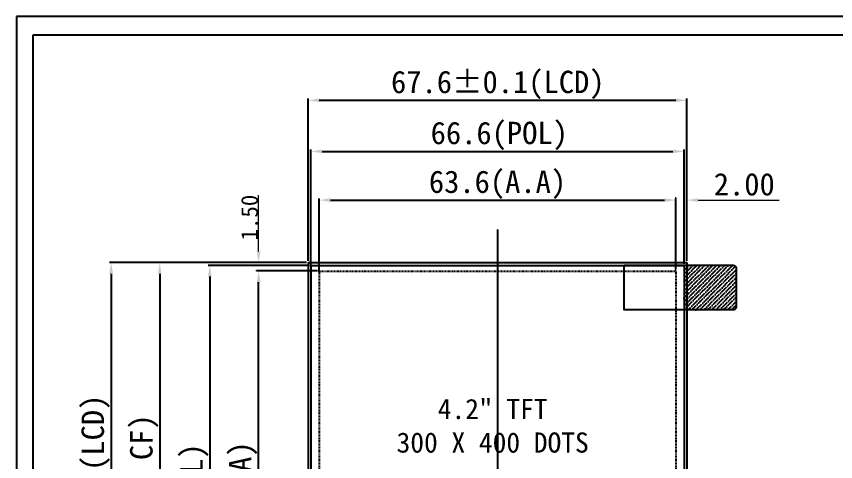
# Model space of a CAD drawing. Header units: millimetres. Extents: x 1186 to 1571, y 291 to 543.
# Drawn here: x 1186.4 to 1332.5, y 463.8 to 543.3 of the extents above; entities that cross this region are included whole.
import ezdxf

# ---------------------------------------------------------------- set-up
doc = ezdxf.new("R2010")
doc.units = ezdxf.units.MM
doc.linetypes.add('HIDDEN', pattern=[0.2, 0.1, -0.1])
for name, color, linetype in [('dim', 3, 'Continuous'), ('Dimension', 7, 'Continuous'), ('DWG', 7, 'Continuous'), ('Frame', 7, 'Continuous'), ('偏光片', 4, 'Continuous')]:
    doc.layers.add(name, color=color, linetype=linetype)
doc.styles.get("Standard").update_dxf_attribs({"font": 'txt', "bigfont": 'gbcbig.shx'})
doc.styles.add('宋体', font='SimSun.ttf')
doc.dimstyles.get("Standard").update_dxf_attribs({"dimtxt": 3, "dimasz": 1.5, "dimexe": 0.3, "dimexo": 0.3, "dimgap": 0.5, "dimtad": 1, "dimtoh": 1, "dimdsep": 46, "dimtxsty": 'Standard', "dimcen": 0.5, "dimclrd": 2, "dimclre": 3, "dimclrt": 6, "dimadec": 1, "dimazin": 0, "dimtfac": 1, "dimtofl": 0, "dimtmove": 0, "dimatfit": 3, "dimfxl": 1, "dimtolj": 1, "dimtzin": 0, "dimarcsym": 0})
doc.dimstyles.new('标准', dxfattribs={"dimtxt": 1.8, "dimasz": 1.5, "dimexe": 0.5, "dimexo": 0.4, "dimgap": 0.1, "dimtad": 1, "dimzin": 1, "dimdsep": 46, "dimtxsty": '宋体', "dimblk": 'CLOSEDBLANK', "dimcen": 0.09, "dimclrd": 96, "dimclre": 96, "dimclrt": 3, "dimadec": 0, "dimazin": 0, "dimtfac": 1, "dimtofl": 0, "dimtmove": 0, "dimatfit": 1, "dimldrblk": 'CLOSEDBLANK', "dimfxl": 1, "dimtolj": 1, "dimlwd": 0, "dimlwe": 0, "dimarcsym": 0})

# ---------------------------------------------------------------- blocks, each defined once
blk = doc.blocks.new('*D57')
at = {"layer": 'Defpoints', "color": 0, "ltscale": 10, "transparency": 16777216}
for p in [(1305.52, 519.23), (1305.52, 498.86), (1238.92, 498.36)]:
    blk.add_point(p, dxfattribs=at)
at = {"layer": 'Dimension', "color": 7, "lineweight": -2, "ltscale": 10, "transparency": 16777216}
for p, q in [((1238.92, 498.66), (1238.92, 519.53)), ((1240.92, 519.23), (1303.52, 519.23)), ((1305.52, 499.16), (1305.52, 519.53))]:
    blk.add_line(p, q, dxfattribs=at)
at = {"layer": 'Dimension', "color": 7, "ltscale": 10, "transparency": 16777216}
for points in [[(1240.92, 519.56), (1240.92, 518.89), (1238.92, 519.23)], [(1303.52, 519.56), (1303.52, 518.89), (1305.52, 519.23)]]:
    blk.add_solid(points, dxfattribs=at)
at = {"layer": 'Dimension', "color": 7, "ltscale": 10, "transparency": 16777216, "insert": (1272.54, 521.98), "char_height": 4, "attachment_point": 5, "style": '宋体'}
blk.add_mtext('\\A1;66.6(POL)', dxfattribs=at)
blk = doc.blocks.new('*D58')
at = {"layer": 'Defpoints', "color": 0, "ltscale": 10, "transparency": 16777216}
for p in [(1238.92, 498.86), (1220.88, 411.86), (1238.42, 411.86)]:
    blk.add_point(p, dxfattribs=at)
at = {"layer": 'Dimension', "color": 7, "lineweight": -2, "ltscale": 10, "transparency": 16777216}
for p, q in [((1238.62, 498.86), (1220.58, 498.86)), ((1220.88, 496.86), (1220.88, 413.86)), ((1238.12, 411.86), (1220.58, 411.86))]:
    blk.add_line(p, q, dxfattribs=at)
at = {"layer": 'Dimension', "color": 7, "ltscale": 10, "transparency": 16777216}
for points in [[(1220.55, 496.86), (1221.21, 496.86), (1220.88, 498.86)], [(1220.55, 413.86), (1221.21, 413.86), (1220.88, 411.86)]]:
    blk.add_solid(points, dxfattribs=at)
at = {"layer": 'Dimension', "color": 7, "ltscale": 10, "transparency": 16777216, "insert": (1218.13, 456.18), "char_height": 4, "attachment_point": 5, "rotation": 90, "style": '宋体'}
blk.add_mtext('\\A1;87 (POL)', dxfattribs=at)
blk = doc.blocks.new('*D59')
at = {"layer": 'Defpoints', "color": 0, "ltscale": 10, "transparency": 16777216}
for p in [(1238.42, 499.36), (1211.95, 411.36), (1238.42, 411.36)]:
    blk.add_point(p, dxfattribs=at)
at = {"layer": 'Dimension', "color": 7, "lineweight": -2, "ltscale": 10, "transparency": 16777216}
for p, q in [((1238.12, 499.36), (1211.65, 499.36)), ((1211.95, 497.36), (1211.95, 413.36)), ((1238.12, 411.36), (1211.65, 411.36))]:
    blk.add_line(p, q, dxfattribs=at)
at = {"layer": 'Dimension', "color": 7, "ltscale": 10, "transparency": 16777216}
for points in [[(1211.61, 497.36), (1212.28, 497.36), (1211.95, 499.36)], [(1211.61, 413.36), (1212.28, 413.36), (1211.95, 411.36)]]:
    blk.add_solid(points, dxfattribs=at)
at = {"layer": 'Dimension', "color": 7, "ltscale": 10, "transparency": 16777216, "insert": (1209.2, 458.65), "char_height": 4, "attachment_point": 5, "rotation": 90, "style": '宋体'}
blk.add_mtext('\\A1;88(LCD CF)', dxfattribs=at)
blk = doc.blocks.new('*D60')
at = {"layer": 'Defpoints', "color": 0, "ltscale": 10, "transparency": 16777216}
for p in [(1306.02, 528.34), (1238.42, 499.36), (1306.02, 499.36)]:
    blk.add_point(p, dxfattribs=at)
at = {"layer": 'Dimension', "color": 7, "lineweight": -2, "ltscale": 10, "transparency": 16777216}
for p, q in [((1238.42, 499.66), (1238.42, 528.64)), ((1240.42, 528.34), (1304.02, 528.34)), ((1306.02, 499.66), (1306.02, 528.64))]:
    blk.add_line(p, q, dxfattribs=at)
at = {"layer": 'Dimension', "color": 7, "ltscale": 10, "transparency": 16777216}
for points in [[(1240.42, 528.68), (1240.42, 528.01), (1238.42, 528.34)], [(1304.02, 528.68), (1304.02, 528.01), (1306.02, 528.34)]]:
    blk.add_solid(points, dxfattribs=at)
at = {"layer": 'Dimension', "color": 7, "ltscale": 10, "transparency": 16777216, "insert": (1272.27, 531.09), "char_height": 4, "attachment_point": 5, "style": '宋体'}
blk.add_mtext('\\A1;67.6%%P0.1(LCD)', dxfattribs=at)
blk = doc.blocks.new('*D61')
at = {"layer": 'Defpoints', "color": 0, "ltscale": 10, "transparency": 16777216}
for p in [(1229.59, 497.86), (1240.42, 497.86), (1240.42, 413.06)]:
    blk.add_point(p, dxfattribs=at)
at = {"layer": 'Dimension', "color": 7, "lineweight": -2, "ltscale": 10, "transparency": 16777216}
for p, q in [((1240.12, 497.86), (1229.29, 497.86)), ((1229.59, 415.06), (1229.59, 495.86)), ((1240.12, 413.06), (1229.29, 413.06))]:
    blk.add_line(p, q, dxfattribs=at)
at = {"layer": 'Dimension', "color": 7, "ltscale": 10, "transparency": 16777216}
for points in [[(1229.26, 495.86), (1229.92, 495.86), (1229.59, 497.86)], [(1229.26, 415.06), (1229.92, 415.06), (1229.59, 413.06)]]:
    blk.add_solid(points, dxfattribs=at)
at = {"layer": 'Dimension', "color": 7, "ltscale": 10, "transparency": 16777216, "insert": (1226.84, 455.18), "char_height": 4, "attachment_point": 5, "rotation": 90, "style": '宋体'}
blk.add_mtext('\\A1;84.8(A.A)', dxfattribs=at)
blk = doc.blocks.new('*D62')
at = {"layer": 'Defpoints', "color": 0, "ltscale": 10, "transparency": 16777216}
for p in [(1304.02, 510.52), (1240.42, 497.36), (1304.02, 497.86)]:
    blk.add_point(p, dxfattribs=at)
at = {"layer": 'Dimension', "color": 7, "lineweight": -2, "ltscale": 10, "transparency": 16777216}
for p, q in [((1240.42, 497.66), (1240.42, 510.82)), ((1242.42, 510.52), (1302.02, 510.52)), ((1304.02, 498.16), (1304.02, 510.82))]:
    blk.add_line(p, q, dxfattribs=at)
at = {"layer": 'Dimension', "color": 7, "ltscale": 10, "transparency": 16777216}
for points in [[(1242.42, 510.85), (1242.42, 510.18), (1240.42, 510.52)], [(1302.02, 510.85), (1302.02, 510.18), (1304.02, 510.52)]]:
    blk.add_solid(points, dxfattribs=at)
at = {"layer": 'Dimension', "color": 7, "ltscale": 10, "transparency": 16777216, "insert": (1272.22, 513.27), "char_height": 4, "attachment_point": 5, "style": '宋体'}
blk.add_mtext('\\A1;63.6(A.A)', dxfattribs=at)
blk = doc.blocks.new('*D63')
at = {"color": 7, "lineweight": 0, "transparency": 16777216}
for p, q in [((1302.02, 510.52), (1300.02, 510.52)), ((1304.02, 497.76), (1304.02, 511.02)), ((1306.02, 499.76), (1306.02, 511.02)), ((1308.02, 510.52), (1322.48, 510.52))]:
    blk.add_line(p, q, dxfattribs=at)
at = {"color": 7, "transparency": 16777216}
for points in [[(1302.02, 510.85), (1302.02, 510.18), (1304.02, 510.52)], [(1308.02, 510.85), (1308.02, 510.18), (1306.02, 510.52)]]:
    blk.add_solid(points, dxfattribs=at)
at = {"layer": 'Defpoints', "color": 0, "transparency": 16777216}
for p in [(1306.02, 510.52), (1306.02, 499.36), (1304.02, 497.36)]:
    blk.add_point(p, dxfattribs=at)
at = {"color": 7, "transparency": 16777216, "insert": (1316.25, 513.32), "char_height": 4, "attachment_point": 5, "style": '宋体'}
blk.add_mtext('\\A1;2.00', dxfattribs=at)
blk = doc.blocks.new('_ClosedBlank')
at = {"color": 0, "linetype": 'ByBlock', "lineweight": -2}
for p, q in [((-1, 0.167), (0, 0)), ((-1, 0.167), (-1, -0.167)), ((0, 0), (-1, -0.167))]:
    blk.add_line(p, q, dxfattribs=at)
blk = doc.blocks.new('*D64')
at = {"layer": 'Defpoints', "color": 0, "ltscale": 10, "transparency": 16777216}
for p in [(1238.42, 499.36), (1203.28, 408.36), (1238.42, 408.36)]:
    blk.add_point(p, dxfattribs=at)
at = {"layer": 'Dimension', "color": 7, "lineweight": -2, "ltscale": 10, "transparency": 16777216}
for p, q in [((1238.12, 499.36), (1202.98, 499.36)), ((1203.28, 497.36), (1203.28, 410.36)), ((1238.12, 408.36), (1202.98, 408.36))]:
    blk.add_line(p, q, dxfattribs=at)
at = {"layer": 'Dimension', "color": 7, "ltscale": 10, "transparency": 16777216}
for points in [[(1202.94, 497.36), (1203.61, 497.36), (1203.28, 499.36)], [(1202.94, 410.36), (1203.61, 410.36), (1203.28, 408.36)]]:
    blk.add_solid(points, dxfattribs=at)
at = {"layer": 'Dimension', "color": 7, "ltscale": 10, "transparency": 16777216, "insert": (1200.53, 459.44), "char_height": 4, "attachment_point": 5, "rotation": 90, "style": '宋体'}
blk.add_mtext('\\A1;91%%P0.1(LCD)', dxfattribs=at)
blk = doc.blocks.new('*D66')
at = {"color": 7, "lineweight": 0, "transparency": 16777216}
for p, q in [((1229.59, 501.36), (1229.59, 511.43)), ((1238.02, 499.36), (1229.09, 499.36)), ((1240.02, 497.86), (1229.09, 497.86)), ((1229.59, 495.86), (1229.59, 493.86))]:
    blk.add_line(p, q, dxfattribs=at)
at = {"color": 7, "transparency": 16777216}
for points in [[(1229.26, 501.36), (1229.92, 501.36), (1229.59, 499.36)], [(1229.26, 495.86), (1229.92, 495.86), (1229.59, 497.86)]]:
    blk.add_solid(points, dxfattribs=at)
at = {"layer": 'Defpoints', "color": 0, "transparency": 16777216}
for p in [(1238.42, 499.36), (1229.59, 497.86), (1240.42, 497.86)]:
    blk.add_point(p, dxfattribs=at)
at = {"color": 7, "transparency": 16777216, "insert": (1227.99, 507.4), "char_height": 3, "attachment_point": 5, "rotation": 90, "style": '宋体'}
blk.add_mtext('\\A1;1.50', dxfattribs=at)

msp = doc.modelspace()

# ---------------------------------------------------------------- hatches: boundary and pattern name
at = {"layer": 'dim'}
h = msp.add_hatch(dxfattribs=at)
h.set_pattern_fill('ANSI36', color=5, scale=4, style=0)
h.set_pattern_definition([(45, (605.08793, -3926.75136), (0.265165043, 0.972271824), [1.25, -0.25, 0, -0.25])])
h.paths.add_polyline_path([(1314.7931603, 498.3962112, 0.4142135624), (1314.2931603, 498.8962112), (1305.4431603, 498.8962112), (1305.4431603, 490.8962112), (1314.2931603, 490.8962112, 0.4142135624), (1314.7931603, 491.3962112)])

# ---------------------------------------------------------------- linework, layer by layer
at = {"color": 1}
msp.add_line((1272.2171619, 505.2723137), (1272.2171619, 404.0830353), dxfattribs=at)
at = {"layer": 'dim', "color": 7, "ltscale": 10}
for p, q in [((1238.4171622, 499.3578222), (1306.0171616, 499.3578222)), ((1238.4171622, 499.3578222), (1238.4171622, 408.3578222)), ((1306.0171616, 499.3578222), (1306.0171616, 408.3578222))]:
    msp.add_line(p, q, dxfattribs=at)
at = {"layer": 'dim', "color": 5}
msp.add_lwpolyline([(1294.7931603, 498.8962112), (1314.2931603, 498.8962112, -0.4142135624), (1314.7931603, 498.3962112), (1314.7931603, 491.3962112, -0.4142135624), (1314.2931603, 490.8962112), (1294.7931603, 490.8962112)], format="xyb", close=True, dxfattribs=at)
at = {"layer": 'DWG', "color": 7, "linetype": 'HIDDEN'}
for p, q in [((1240.4171622, 497.8578222), (1304.0171616, 497.8578222)), ((1240.4171622, 497.8578222), (1240.4171622, 413.0578222)), ((1304.0171616, 497.8578222), (1304.0171616, 413.0578222))]:
    msp.add_line(p, q, dxfattribs=at)
at = {"layer": 'Frame', "color": 7}
for p, q in [((1570.9588511, 543.3333299), (1186.3722, 543.3333299)), ((1186.3722, 543.3333299), (1186.3722, 290.756318)), ((1189.37221, 294.0600503), (1189.37221, 540.0295976)), ((1189.37221, 540.0295976), (1567.6551187, 540.0295976))]:
    msp.add_line(p, q, dxfattribs=at)
at = {"layer": '偏光片', "color": 6, "ltscale": 10}
for p, q in [((1238.9171622, 498.8578222), (1305.5171616, 498.8578222)), ((1238.9171622, 498.8578222), (1238.9171622, 411.8578222)), ((1305.5171616, 498.8578222), (1305.5171616, 411.8578222))]:
    msp.add_line(p, q, dxfattribs=at)

# ---------------------------------------------------------------- texts
at = {"layer": 'DWG', "color": 7, "insert": (1254.2118762, 475.0267615), "char_height": 3.6, "width": 68.4, "attachment_point": 1, "style": '宋体'}
msp.add_mtext('   4.2" TFT\\P300 X 400 DOTS', dxfattribs=at)

# ---------------------------------------------------------------- dimensions: what is measured, and where the dimension line sits
dim = msp.add_linear_dim(base=(1306.0171616, 510.5177354), p1=(1304.0171616, 497.3578222), p2=(1306.0171616, 499.3578222), dimstyle='标准', override={"dimtxt": 4, "dimasz": 2, "dimgap": 0.8, "dimtxsty": '宋体', "dimsah": 1, "dimclrd": 7, "dimclre": 7, "dimclrt": 7})
dim.commit()
dim.dimension.update_dxf_attribs({"geometry": '*D63', "text_midpoint": (1316.2473292, 510.5177354), "dimtype": 160})
dim = msp.add_linear_dim(base=(1229.5907483, 497.8578222), p1=(1238.4171622, 499.3578222), p2=(1240.4171622, 497.8578222), angle=90, dimstyle='标准', override={"dimtxt": 3, "dimasz": 2, "dimtxsty": '宋体', "dimsah": 1, "dimclrd": 7, "dimclre": 7, "dimclrt": 7})
dim.commit()
dim.dimension.update_dxf_attribs({"geometry": '*D66', "text_midpoint": (1229.5907483, 507.3963696), "dimtype": 160})
at = {"layer": 'Dimension', "ltscale": 10}
for base, p1, p2, text, override, picture, middle in [((1306.0171616, 528.3431654), (1238.4171622, 499.3578222), (1306.0171616, 499.3578222), '<>%%P0.1(LCD)', {"dimscale": 1, "dimtxt": 4, "dimasz": 2, "dimgap": 0.2, "dimdec": 3, "dimtxsty": '宋体', "dimclrd": 7, "dimclre": 7, "dimclrt": 7}, '*D60', (1272.2706693, 528.3431654)), ((1305.5171616, 519.2279586), (1238.9171622, 498.3578222), (1305.5171616, 498.8578222), '<>(POL)', {"dimscale": 1, "dimtxt": 4, "dimasz": 2, "dimgap": 0.2, "dimtxsty": '宋体', "dimclrd": 7, "dimclre": 7, "dimclrt": 7}, '*D57', (1272.5420705, 519.2279586)), ((1304.0171616, 510.5177354), (1240.4171622, 497.3578222), (1304.0171616, 497.8578222), '<>(A.A)', {"dimscale": 1, "dimtxt": 4, "dimasz": 2, "dimgap": 0.2, "dimdec": 3, "dimtxsty": '宋体', "dimclrd": 7, "dimclre": 7, "dimclrt": 7}, '*D62', (1272.2171619, 510.5177354))]:
    dim = msp.add_linear_dim(base=base, p1=p1, p2=p2, text=text, dimstyle='Standard', override=override, dxfattribs=at)
    dim.commit()
    dim.dimension.update_dxf_attribs({"geometry": picture, "text_midpoint": middle, "dimtype": 160})
for base, p1, p2, text, picture, middle in [((1203.2753611, 408.3578222), (1238.4171622, 499.3578222), (1238.4171622, 408.3578222), '<>%%P0.1(LCD)', '*D64', (1203.2753611, 459.4352423)), ((1211.9482223, 411.3578222), (1238.4171622, 499.3578222), (1238.4171622, 411.3578222), '<>(LCD CF)', '*D59', (1211.9482223, 458.6545876)), ((1220.8806291, 411.8578222), (1238.9171622, 498.8578222), (1238.4171622, 411.8578222), '<> (POL)', '*D58', (1220.8806291, 456.1775612)), ((1229.5907483, 497.8578222), (1240.4171622, 413.0578222), (1240.4171622, 497.8578222), '<>(A.A)', '*D61', (1229.5907483, 455.181323))]:
    dim = msp.add_linear_dim(base=base, p1=p1, p2=p2, angle=90, text=text, dimstyle='Standard', override={"dimscale": 1, "dimtxt": 4, "dimasz": 2, "dimgap": 0.2, "dimtxsty": '宋体', "dimclrd": 7, "dimclre": 7, "dimclrt": 7}, dxfattribs=at)
    dim.commit()
    dim.dimension.update_dxf_attribs({"geometry": picture, "text_midpoint": middle, "dimtype": 160})

doc.saveas('drawing.dxf')
